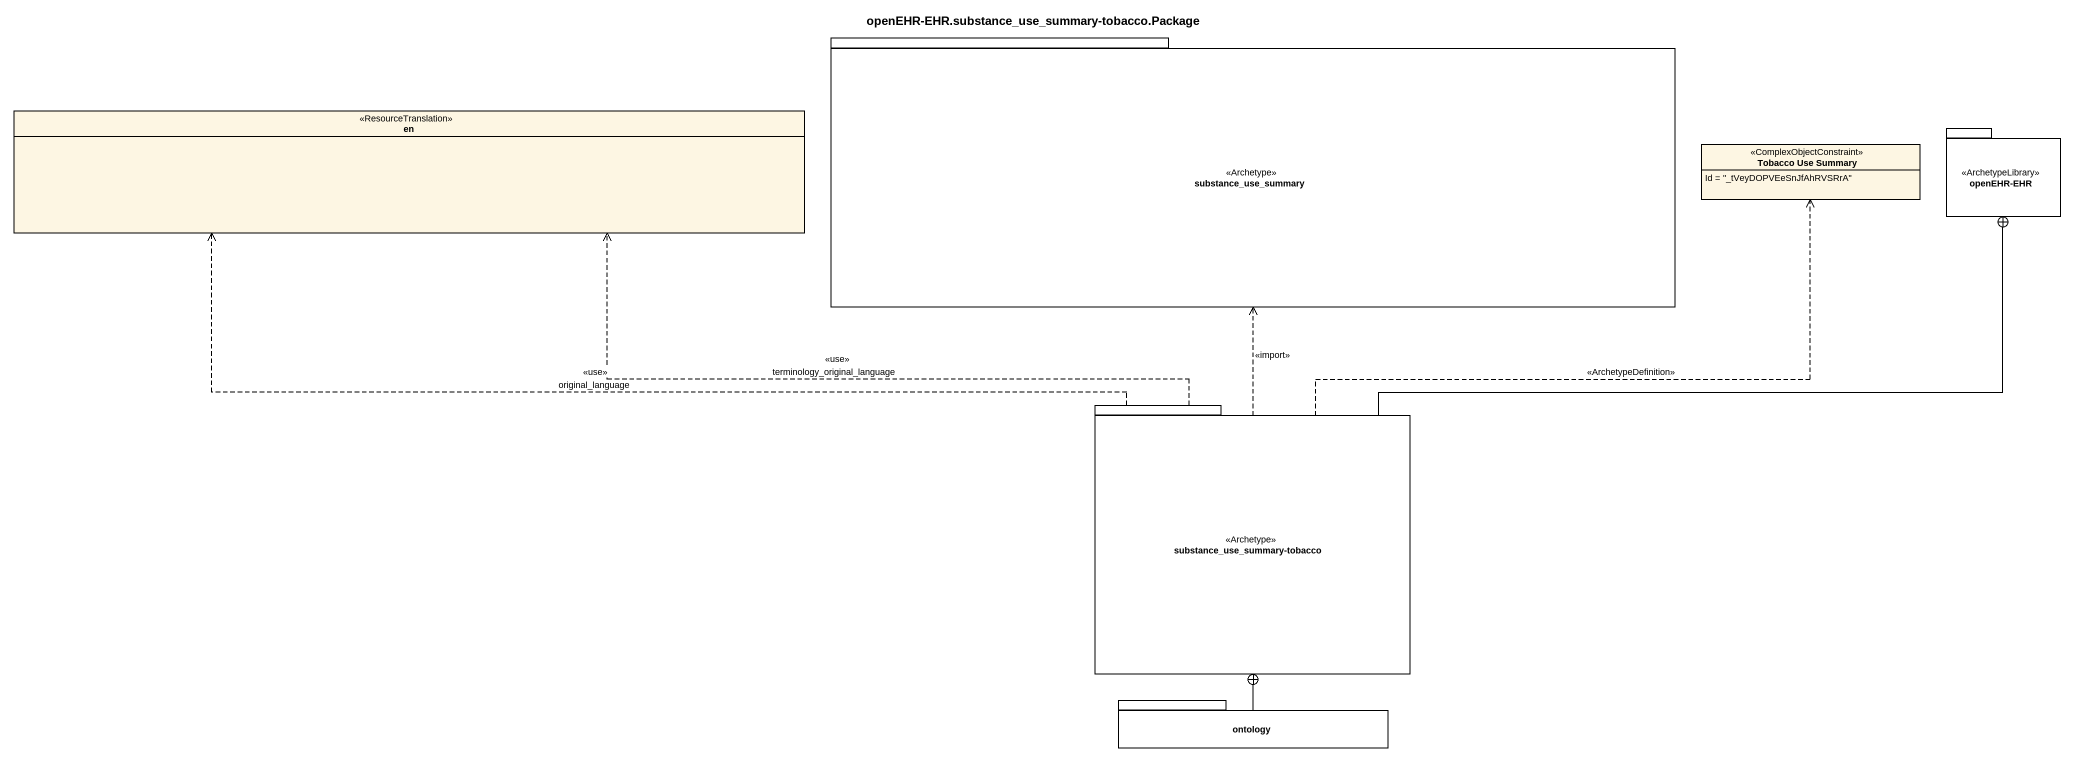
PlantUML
@startuml
title openEHR-EHR.substance_use_summary-tobacco.Package
hide circle
hide empty members
package substance_use_summary <<Archetype>> {
}
enum en <<ResourceTranslation>>
class "Tobacco Use Summary" as Tobacco_Use_Summary <<ComplexObjectConstraint>> {
  Id = "_tVeyDOPVEeSnJfAhRVSRrA"
}
package "openEHR-EHR" as openEHR_EHR <<ArchetypeLibrary>> {
}
package "substance_use_summary-tobacco" as substance_use_summary_2 <<Archetype>> {
}
package ontology {
}
substance_use_summary_2 .up.> substance_use_summary : <<import>>
substance_use_summary_2 .left.> en : <<use>>\noriginal_language
substance_use_summary_2 .left.> en : <<use>>\nterminology_original_language
substance_use_summary_2 .up.> Tobacco_Use_Summary : <<ArchetypeDefinition>>
substance_use_summary_2 -right-+ openEHR_EHR
ontology -up-+ substance_use_summary_2
@enduml
